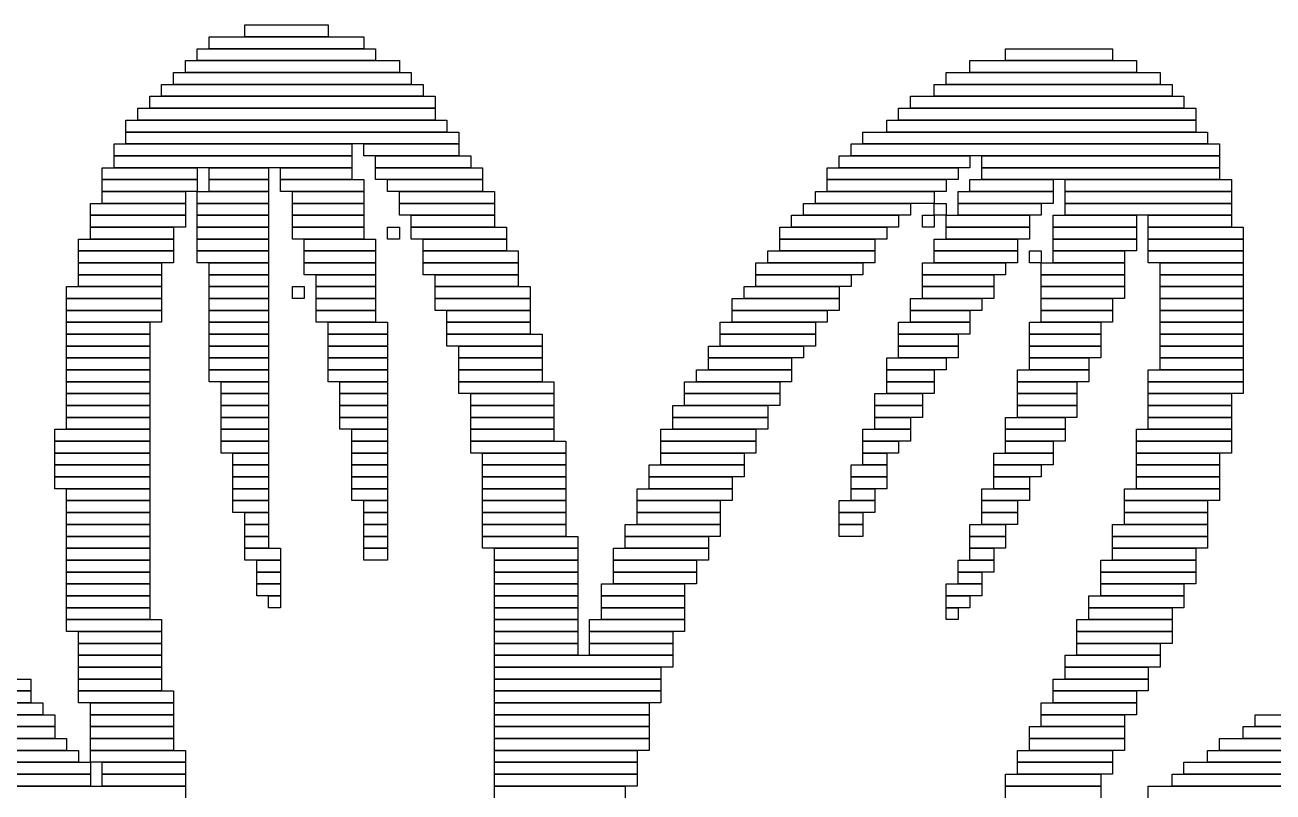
# Model space of a CAD drawing. Extents: x 374 to 650, y 311 to 714.
# Drawn here: x 467.5 to 572.5, y 649.5 to 714 of the extents above; entities that cross this region are included whole.
import ezdxf

# ---------------------------------------------------------------- set-up
doc = ezdxf.new("R2010")
doc.units = 0

msp = doc.modelspace()

# ---------------------------------------------------------------- linework, layer by layer
for p, q in [((486, 714), (493, 714)), ((486, 713), (486, 714)), ((493, 714), (493, 713)), ((483, 713), (496, 713)), ((483, 712), (483, 713)), ((493, 713), (486, 713)), ((496, 713), (496, 712)), ((482, 712), (497, 712)), ((482, 711), (482, 712)), ((496, 712), (483, 712)), ((497, 712), (497, 711)), ((550, 712), (559, 712)), ((550, 711), (550, 712)), ((559, 712), (559, 711)), ((481, 711), (499, 711)), ((481, 710), (481, 711)), ((497, 711), (482, 711)), ((499, 711), (499, 710)), ((547, 711), (561, 711)), ((547, 710), (547, 711)), ((559, 711), (550, 711)), ((561, 711), (561, 710)), ((480, 710), (500, 710)), ((480, 709), (480, 710)), ((499, 710), (481, 710)), ((500, 710), (500, 709)), ((545, 710), (563, 710)), ((545, 709), (545, 710)), ((561, 710), (547, 710)), ((563, 710), (563, 709)), ((479, 709), (501, 709)), ((479, 708), (479, 709)), ((500, 709), (480, 709)), ((501, 709), (501, 708)), ((544, 709), (564, 709)), ((544, 708), (544, 709)), ((563, 709), (545, 709)), ((564, 709), (564, 708)), ((478, 708), (502, 708)), ((478, 707), (478, 708)), ((501, 708), (479, 708)), ((502, 708), (502, 707)), ((542, 708), (565, 708)), ((542, 707), (542, 708)), ((564, 708), (544, 708)), ((565, 708), (565, 707)), ((477, 707), (502, 707)), ((477, 706), (477, 707)), ((502, 707), (478, 707)), ((502, 707), (502, 706)), ((541, 707), (566, 707)), ((541, 706), (541, 707)), ((565, 707), (542, 707)), ((566, 707), (566, 706)), ((476, 706), (503, 706)), ((476, 705), (476, 706)), ((502, 706), (477, 706)), ((503, 706), (503, 705)), ((540, 706), (566, 706)), ((540, 705), (540, 706)), ((566, 706), (541, 706)), ((566, 706), (566, 705)), ((503, 705), (476, 705)), ((476, 705), (504, 705)), ((476, 704), (476, 705)), ((504, 705), (504, 704)), ((538, 705), (567, 705)), ((538, 704), (538, 705)), ((566, 705), (540, 705)), ((567, 705), (567, 704)), ((475, 704), (495, 704)), ((475, 703), (475, 704)), ((504, 704), (476, 704)), ((495, 704), (495, 703)), ((496, 704), (504, 704)), ((496, 703), (496, 704)), ((504, 704), (504, 703)), ((537, 704), (568, 704)), ((537, 703), (537, 704)), ((567, 704), (538, 704)), ((568, 704), (568, 703)), ((495, 703), (475, 703)), ((475, 703), (495, 703)), ((475, 702), (475, 703)), ((495, 703), (495, 702)), ((504, 703), (496, 703)), ((497, 703), (505, 703)), ((497, 702), (497, 703)), ((505, 703), (505, 702)), ((536, 703), (547, 703)), ((536, 702), (536, 703)), ((568, 703), (537, 703)), ((547, 703), (547, 702)), ((548, 703), (568, 703)), ((548, 702), (548, 703)), ((568, 703), (568, 702)), ((474, 702), (482, 702)), ((474, 701), (474, 702)), ((495, 702), (475, 702)), ((482, 702), (482, 701)), ((483, 702), (488, 702)), ((483, 701), (483, 702)), ((488, 702), (488, 701)), ((489, 702), (495, 702)), ((489, 701), (489, 702)), ((495, 702), (495, 701)), ((505, 702), (497, 702)), ((497, 702), (506, 702)), ((497, 701), (497, 702)), ((506, 702), (506, 701)), ((535, 702), (546, 702)), ((535, 701), (535, 702)), ((547, 702), (536, 702)), ((546, 702), (546, 701)), ((568, 702), (548, 702)), ((548, 702), (568, 702)), ((548, 701), (548, 702)), ((568, 702), (568, 701)), ((482, 701), (474, 701)), ((474, 701), (482, 701)), ((474, 700), (474, 701)), ((482, 701), (482, 700)), ((488, 701), (483, 701)), ((483, 701), (488, 701)), ((483, 700), (483, 701)), ((488, 701), (488, 700)), ((495, 701), (489, 701)), ((489, 701), (496, 701)), ((489, 700), (489, 701)), ((496, 701), (496, 700)), ((506, 701), (497, 701)), ((498, 701), (506, 701)), ((498, 700), (498, 701)), ((506, 701), (506, 700)), ((546, 701), (535, 701)), ((535, 701), (545, 701)), ((535, 700), (535, 701)), ((545, 701), (545, 700)), ((547, 701), (554, 701)), ((547, 700), (547, 701)), ((568, 701), (548, 701)), ((554, 701), (554, 700)), ((555, 701), (569, 701)), ((555, 700), (555, 701)), ((569, 701), (569, 700)), ((482, 700), (474, 700)), ((474, 700), (481, 700)), ((474, 699), (474, 700)), ((481, 700), (481, 699)), ((482, 700), (488, 700)), ((482, 699), (482, 700)), ((488, 700), (483, 700)), ((488, 700), (488, 699)), ((496, 700), (489, 700)), ((490, 700), (496, 700)), ((490, 699), (490, 700)), ((496, 700), (496, 699)), ((506, 700), (498, 700)), ((499, 700), (507, 700)), ((499, 699), (499, 700)), ((507, 700), (507, 699)), ((534, 700), (544, 700)), ((534, 699), (534, 700)), ((545, 700), (535, 700)), ((544, 700), (544, 699)), ((546, 700), (554, 700)), ((546, 699), (546, 700)), ((554, 700), (547, 700)), ((554, 700), (554, 699)), ((569, 700), (555, 700)), ((555, 700), (569, 700)), ((555, 699), (555, 700)), ((569, 700), (569, 699)), ((473, 699), (481, 699)), ((473, 698), (473, 699)), ((481, 699), (474, 699)), ((481, 699), (481, 698)), ((488, 699), (482, 699)), ((482, 699), (488, 699)), ((482, 698), (482, 699)), ((488, 699), (488, 698)), ((496, 699), (490, 699)), ((490, 699), (496, 699)), ((490, 698), (490, 699)), ((496, 699), (496, 698)), ((507, 699), (499, 699)), ((499, 699), (507, 699)), ((499, 698), (499, 699)), ((507, 699), (507, 698)), ((533, 699), (542, 699)), ((533, 698), (533, 699)), ((544, 699), (534, 699)), ((542, 699), (542, 698)), ((544, 699), (545, 699)), ((544, 698), (544, 699)), ((545, 699), (545, 698)), ((554, 699), (546, 699)), ((546, 699), (553, 699)), ((546, 698), (546, 699)), ((553, 699), (553, 698)), ((569, 699), (555, 699)), ((555, 699), (569, 699)), ((555, 698), (555, 699)), ((569, 699), (569, 698)), ((481, 698), (473, 698)), ((473, 698), (481, 698)), ((473, 697), (473, 698)), ((481, 698), (481, 697)), ((488, 698), (482, 698)), ((482, 698), (488, 698)), ((482, 697), (482, 698)), ((488, 698), (488, 697)), ((496, 698), (490, 698)), ((490, 698), (496, 698)), ((490, 697), (490, 698)), ((496, 698), (496, 697)), ((507, 698), (499, 698)), ((500, 698), (507, 698)), ((500, 697), (500, 698)), ((507, 698), (507, 697)), ((532, 698), (541, 698)), ((532, 697), (532, 698)), ((542, 698), (533, 698)), ((541, 698), (541, 697)), ((543, 698), (544, 698)), ((543, 697), (543, 698)), ((545, 698), (544, 698)), ((544, 698), (544, 697)), ((545, 698), (552, 698)), ((545, 697), (545, 698)), ((553, 698), (546, 698)), ((552, 698), (552, 697)), ((554, 698), (561, 698)), ((554, 697), (554, 698)), ((569, 698), (555, 698)), ((561, 698), (561, 697)), ((562, 698), (569, 698)), ((562, 697), (562, 698)), ((569, 698), (569, 697)), ((481, 697), (473, 697)), ((473, 697), (480, 697)), ((473, 696), (473, 697)), ((480, 697), (480, 696)), ((488, 697), (482, 697)), ((482, 697), (488, 697)), ((482, 696), (482, 697)), ((488, 697), (488, 696)), ((496, 697), (490, 697)), ((490, 697), (496, 697)), ((490, 696), (490, 697)), ((496, 697), (496, 696)), ((498, 697), (499, 697)), ((498, 696), (498, 697)), ((499, 697), (499, 696)), ((507, 697), (500, 697)), ((500, 697), (508, 697)), ((500, 696), (500, 697)), ((508, 697), (508, 696)), ((531, 697), (540, 697)), ((531, 696), (531, 697)), ((541, 697), (532, 697)), ((540, 697), (540, 696)), ((544, 697), (543, 697)), ((552, 697), (545, 697)), ((545, 697), (552, 697)), ((545, 696), (545, 697)), ((552, 697), (552, 696)), ((561, 697), (554, 697)), ((554, 697), (561, 697)), ((554, 696), (554, 697)), ((561, 697), (561, 696)), ((569, 697), (562, 697)), ((562, 697), (570, 697)), ((562, 696), (562, 697)), ((570, 697), (570, 696)), ((472, 696), (480, 696)), ((472, 695), (472, 696)), ((480, 696), (473, 696)), ((480, 696), (480, 695)), ((488, 696), (482, 696)), ((482, 696), (488, 696)), ((482, 695), (482, 696)), ((488, 696), (488, 695)), ((496, 696), (490, 696)), ((491, 696), (497, 696)), ((491, 695), (491, 696)), ((497, 696), (497, 695)), ((499, 696), (498, 696)), ((508, 696), (500, 696)), ((501, 696), (508, 696)), ((501, 695), (501, 696)), ((508, 696), (508, 695)), ((540, 696), (531, 696)), ((531, 696), (539, 696)), ((531, 695), (531, 696)), ((539, 696), (539, 695)), ((544, 696), (551, 696)), ((544, 695), (544, 696)), ((552, 696), (545, 696)), ((551, 696), (551, 695)), ((561, 696), (554, 696)), ((554, 696), (561, 696)), ((554, 695), (554, 696)), ((561, 696), (561, 695)), ((570, 696), (562, 696)), ((562, 696), (570, 696)), ((562, 695), (562, 696)), ((570, 696), (570, 695)), ((480, 695), (472, 695)), ((472, 695), (480, 695)), ((472, 694), (472, 695)), ((480, 695), (480, 694)), ((488, 695), (482, 695)), ((482, 695), (488, 695)), ((482, 694), (482, 695)), ((488, 695), (488, 694)), ((497, 695), (491, 695)), ((491, 695), (497, 695)), ((491, 694), (491, 695)), ((497, 695), (497, 694)), ((508, 695), (501, 695)), ((501, 695), (509, 695)), ((501, 694), (501, 695)), ((509, 695), (509, 694)), ((530, 695), (539, 695)), ((530, 694), (530, 695)), ((539, 695), (531, 695)), ((539, 695), (539, 694)), ((551, 695), (544, 695)), ((544, 695), (551, 695)), ((544, 694), (544, 695)), ((551, 695), (551, 694)), ((552, 695), (553, 695)), ((552, 694), (552, 695)), ((553, 695), (553, 694)), ((561, 695), (554, 695)), ((554, 695), (560, 695)), ((554, 694), (554, 695)), ((560, 695), (560, 694)), ((570, 695), (562, 695)), ((562, 695), (570, 695)), ((562, 694), (562, 695)), ((570, 695), (570, 694)), ((480, 694), (472, 694)), ((472, 694), (479, 694)), ((472, 693), (472, 694)), ((479, 693), (472, 693)), ((472, 693), (479, 693)), ((472, 692), (472, 693)), ((479, 694), (479, 693)), ((479, 693), (479, 692)), ((488, 694), (482, 694)), ((483, 694), (488, 694)), ((483, 693), (483, 694)), ((488, 693), (483, 693)), ((483, 693), (488, 693)), ((483, 692), (483, 693)), ((488, 694), (488, 693)), ((488, 693), (488, 692)), ((497, 694), (491, 694)), ((491, 694), (497, 694)), ((491, 693), (491, 694)), ((497, 693), (491, 693)), ((492, 693), (497, 693)), ((492, 692), (492, 693)), ((497, 694), (497, 693)), ((497, 693), (497, 692)), ((509, 694), (501, 694)), ((501, 694), (509, 694)), ((501, 693), (501, 694)), ((509, 693), (501, 693)), ((502, 693), (509, 693)), ((502, 692), (502, 693)), ((509, 694), (509, 693)), ((509, 693), (509, 692)), ((529, 694), (538, 694)), ((529, 693), (529, 694)), ((538, 693), (529, 693)), ((529, 693), (537, 693)), ((529, 692), (529, 693)), ((539, 694), (530, 694)), ((537, 693), (537, 692)), ((538, 694), (538, 693)), ((543, 694), (550, 694)), ((543, 693), (543, 694)), ((550, 693), (543, 693)), ((543, 693), (549, 693)), ((543, 692), (543, 693)), ((551, 694), (544, 694)), ((549, 693), (549, 692)), ((550, 694), (550, 693)), ((553, 694), (552, 694)), ((553, 694), (560, 694)), ((553, 693), (553, 694)), ((560, 693), (553, 693)), ((553, 693), (560, 693)), ((553, 692), (553, 693)), ((560, 694), (554, 694)), ((560, 694), (560, 693)), ((560, 693), (560, 692)), ((570, 694), (562, 694)), ((563, 694), (570, 694)), ((563, 693), (563, 694)), ((570, 693), (563, 693)), ((563, 693), (570, 693)), ((563, 692), (563, 693)), ((570, 694), (570, 693)), ((570, 693), (570, 692)), ((471, 692), (479, 692)), ((471, 691), (471, 692)), ((479, 692), (472, 692)), ((479, 692), (479, 691)), ((488, 692), (483, 692)), ((483, 692), (488, 692)), ((483, 691), (483, 692)), ((488, 692), (488, 691)), ((490, 692), (491, 692)), ((490, 691), (490, 692)), ((491, 692), (491, 691)), ((497, 692), (492, 692)), ((492, 692), (497, 692)), ((492, 691), (492, 692)), ((497, 692), (497, 691)), ((509, 692), (502, 692)), ((502, 692), (510, 692)), ((502, 691), (502, 692)), ((510, 692), (510, 691)), ((528, 692), (536, 692)), ((528, 691), (528, 692)), ((537, 692), (529, 692)), ((536, 692), (536, 691)), ((549, 692), (543, 692)), ((543, 692), (549, 692)), ((543, 691), (543, 692)), ((549, 692), (549, 691)), ((560, 692), (553, 692)), ((553, 692), (560, 692)), ((553, 691), (553, 692)), ((560, 692), (560, 691)), ((570, 692), (563, 692)), ((563, 692), (570, 692)), ((563, 691), (563, 692)), ((570, 692), (570, 691)), ((479, 691), (471, 691)), ((471, 691), (479, 691)), ((471, 690), (471, 691)), ((479, 691), (479, 690)), ((488, 691), (483, 691)), ((483, 691), (488, 691)), ((483, 690), (483, 691)), ((488, 691), (488, 690)), ((491, 691), (490, 691)), ((497, 691), (492, 691)), ((492, 691), (497, 691)), ((492, 690), (492, 691)), ((497, 691), (497, 690)), ((510, 691), (502, 691)), ((502, 691), (510, 691)), ((502, 690), (502, 691)), ((510, 691), (510, 690)), ((527, 691), (536, 691)), ((527, 690), (527, 691)), ((536, 691), (528, 691)), ((536, 691), (536, 690)), ((542, 691), (548, 691)), ((542, 690), (542, 691)), ((549, 691), (543, 691)), ((548, 691), (548, 690)), ((560, 691), (553, 691)), ((553, 691), (559, 691)), ((553, 690), (553, 691)), ((559, 691), (559, 690)), ((570, 691), (563, 691)), ((563, 691), (570, 691)), ((563, 690), (563, 691)), ((570, 691), (570, 690)), ((479, 690), (471, 690)), ((471, 690), (479, 690)), ((471, 689), (471, 690)), ((479, 690), (479, 689)), ((488, 690), (483, 690)), ((483, 690), (488, 690)), ((483, 689), (483, 690)), ((488, 690), (488, 689)), ((497, 690), (492, 690)), ((492, 690), (497, 690)), ((492, 689), (492, 690)), ((497, 690), (497, 689)), ((510, 690), (502, 690)), ((503, 690), (510, 690)), ((503, 689), (503, 690)), ((510, 690), (510, 689)), ((536, 690), (527, 690)), ((527, 690), (535, 690)), ((527, 689), (527, 690)), ((535, 690), (535, 689)), ((548, 690), (542, 690)), ((542, 690), (547, 690)), ((542, 689), (542, 690)), ((547, 690), (547, 689)), ((559, 690), (553, 690)), ((553, 690), (559, 690)), ((553, 689), (553, 690)), ((559, 690), (559, 689)), ((570, 690), (563, 690)), ((563, 690), (570, 690)), ((563, 689), (563, 690)), ((570, 690), (570, 689)), ((479, 689), (471, 689)), ((471, 689), (478, 689)), ((471, 688), (471, 689)), ((478, 689), (478, 688)), ((488, 689), (483, 689)), ((483, 689), (488, 689)), ((483, 688), (483, 689)), ((488, 689), (488, 688)), ((497, 689), (492, 689)), ((493, 689), (498, 689)), ((493, 688), (493, 689)), ((498, 689), (498, 688)), ((510, 689), (503, 689)), ((503, 689), (510, 689)), ((503, 688), (503, 689)), ((510, 689), (510, 688)), ((526, 689), (534, 689)), ((526, 688), (526, 689)), ((535, 689), (527, 689)), ((534, 689), (534, 688)), ((541, 689), (547, 689)), ((541, 688), (541, 689)), ((547, 689), (542, 689)), ((547, 689), (547, 688)), ((552, 689), (558, 689)), ((552, 688), (552, 689)), ((559, 689), (553, 689)), ((558, 689), (558, 688)), ((570, 689), (563, 689)), ((563, 689), (570, 689)), ((563, 688), (563, 689)), ((570, 689), (570, 688)), ((478, 688), (471, 688)), ((471, 688), (478, 688)), ((471, 687), (471, 688)), ((478, 688), (478, 687)), ((488, 688), (483, 688)), ((483, 688), (488, 688)), ((483, 687), (483, 688)), ((488, 688), (488, 687)), ((498, 688), (493, 688)), ((493, 688), (498, 688)), ((493, 687), (493, 688)), ((498, 688), (498, 687)), ((510, 688), (503, 688)), ((503, 688), (511, 688)), ((503, 687), (503, 688)), ((511, 688), (511, 687)), ((534, 688), (526, 688)), ((526, 688), (534, 688)), ((526, 687), (526, 688)), ((534, 688), (534, 687)), ((547, 688), (541, 688)), ((541, 688), (546, 688)), ((541, 687), (541, 688)), ((546, 688), (546, 687)), ((558, 688), (552, 688)), ((552, 688), (558, 688)), ((552, 687), (552, 688)), ((558, 688), (558, 687)), ((570, 688), (563, 688)), ((563, 688), (570, 688)), ((563, 687), (563, 688)), ((570, 688), (570, 687)), ((478, 687), (471, 687)), ((471, 687), (478, 687)), ((471, 686), (471, 687)), ((478, 687), (478, 686)), ((488, 687), (483, 687)), ((483, 687), (488, 687)), ((483, 686), (483, 687)), ((488, 687), (488, 686)), ((498, 687), (493, 687)), ((493, 687), (498, 687)), ((493, 686), (493, 687)), ((498, 687), (498, 686)), ((511, 687), (503, 687)), ((504, 687), (511, 687)), ((504, 686), (504, 687)), ((511, 687), (511, 686)), ((525, 687), (533, 687)), ((525, 686), (525, 687)), ((534, 687), (526, 687)), ((533, 687), (533, 686)), ((546, 687), (541, 687)), ((541, 687), (546, 687)), ((541, 686), (541, 687)), ((546, 687), (546, 686)), ((558, 687), (552, 687)), ((552, 687), (558, 687)), ((552, 686), (552, 687)), ((558, 687), (558, 686)), ((570, 687), (563, 687)), ((563, 687), (570, 687)), ((563, 686), (563, 687)), ((570, 687), (570, 686)), ((478, 686), (471, 686)), ((471, 686), (478, 686)), ((471, 685), (471, 686)), ((478, 686), (478, 685)), ((488, 686), (483, 686)), ((483, 686), (488, 686)), ((483, 685), (483, 686)), ((488, 686), (488, 685)), ((498, 686), (493, 686)), ((493, 686), (498, 686)), ((493, 685), (493, 686)), ((498, 686), (498, 685)), ((511, 686), (504, 686)), ((504, 686), (511, 686)), ((504, 685), (504, 686)), ((511, 686), (511, 685)), ((533, 686), (525, 686)), ((525, 686), (532, 686)), ((525, 685), (525, 686)), ((532, 686), (532, 685)), ((540, 686), (545, 686)), ((540, 685), (540, 686)), ((546, 686), (541, 686)), ((545, 686), (545, 685)), ((558, 686), (552, 686)), ((552, 686), (557, 686)), ((552, 685), (552, 686)), ((557, 686), (557, 685)), ((570, 686), (563, 686)), ((563, 686), (570, 686)), ((563, 685), (563, 686)), ((570, 686), (570, 685)), ((478, 685), (471, 685)), ((471, 685), (478, 685)), ((471, 684), (471, 685)), ((478, 685), (478, 684)), ((488, 685), (483, 685)), ((483, 685), (488, 685)), ((483, 684), (483, 685)), ((488, 685), (488, 684)), ((498, 685), (493, 685)), ((493, 685), (498, 685)), ((493, 684), (493, 685)), ((498, 685), (498, 684)), ((511, 685), (504, 685)), ((504, 685), (511, 685)), ((504, 684), (504, 685)), ((511, 685), (511, 684)), ((524, 685), (532, 685)), ((524, 684), (524, 685)), ((532, 685), (525, 685)), ((532, 685), (532, 684)), ((545, 685), (540, 685)), ((540, 685), (544, 685)), ((540, 684), (540, 685)), ((544, 685), (544, 684)), ((551, 685), (557, 685)), ((551, 684), (551, 685)), ((557, 685), (552, 685)), ((557, 685), (557, 684)), ((562, 685), (570, 685)), ((562, 684), (562, 685)), ((570, 685), (563, 685)), ((570, 685), (570, 684)), ((478, 684), (471, 684)), ((471, 684), (478, 684)), ((471, 683), (471, 684)), ((478, 684), (478, 683)), ((488, 684), (483, 684)), ((484, 684), (488, 684)), ((484, 683), (484, 684)), ((488, 684), (488, 683)), ((498, 684), (493, 684)), ((494, 684), (498, 684)), ((494, 683), (494, 684)), ((498, 684), (498, 683)), ((511, 684), (504, 684)), ((504, 684), (512, 684)), ((504, 683), (504, 684)), ((512, 684), (512, 683)), ((523, 684), (531, 684)), ((523, 683), (523, 684)), ((532, 684), (524, 684)), ((531, 684), (531, 683)), ((544, 684), (540, 684)), ((540, 684), (544, 684)), ((540, 683), (540, 684)), ((544, 684), (544, 683)), ((557, 684), (551, 684)), ((551, 684), (556, 684)), ((551, 683), (551, 684)), ((556, 684), (556, 683)), ((570, 684), (562, 684)), ((562, 684), (570, 684)), ((562, 683), (562, 684)), ((570, 684), (570, 683)), ((478, 683), (471, 683)), ((471, 683), (478, 683)), ((471, 682), (471, 683)), ((478, 683), (478, 682)), ((488, 683), (484, 683)), ((484, 683), (488, 683)), ((484, 682), (484, 683)), ((488, 683), (488, 682)), ((498, 683), (494, 683)), ((494, 683), (498, 683)), ((494, 682), (494, 683)), ((498, 683), (498, 682)), ((512, 683), (504, 683)), ((505, 683), (512, 683)), ((505, 682), (505, 683)), ((512, 683), (512, 682)), ((531, 683), (523, 683)), ((523, 683), (531, 683)), ((523, 682), (523, 683)), ((531, 683), (531, 682)), ((539, 683), (543, 683)), ((539, 682), (539, 683)), ((544, 683), (540, 683)), ((543, 683), (543, 682)), ((556, 683), (551, 683)), ((551, 683), (556, 683)), ((551, 682), (551, 683)), ((556, 683), (556, 682)), ((570, 683), (562, 683)), ((562, 683), (569, 683)), ((562, 682), (562, 683)), ((569, 683), (569, 682)), ((478, 682), (471, 682)), ((471, 682), (478, 682)), ((471, 681), (471, 682)), ((478, 682), (478, 681)), ((488, 682), (484, 682)), ((484, 682), (488, 682)), ((484, 681), (484, 682)), ((488, 682), (488, 681)), ((498, 682), (494, 682)), ((494, 682), (498, 682)), ((494, 681), (494, 682)), ((498, 682), (498, 681)), ((512, 682), (505, 682)), ((505, 682), (512, 682)), ((505, 681), (505, 682)), ((512, 682), (512, 681)), ((522, 682), (530, 682)), ((522, 681), (522, 682)), ((531, 682), (523, 682)), ((530, 682), (530, 681)), ((543, 682), (539, 682)), ((539, 682), (543, 682)), ((539, 681), (539, 682)), ((543, 682), (543, 681)), ((556, 682), (551, 682)), ((551, 682), (556, 682)), ((551, 681), (551, 682)), ((556, 682), (556, 681)), ((569, 682), (562, 682)), ((562, 682), (569, 682)), ((562, 681), (562, 682)), ((569, 682), (569, 681)), ((478, 681), (471, 681)), ((471, 681), (478, 681)), ((471, 680), (471, 681)), ((478, 681), (478, 680)), ((488, 681), (484, 681)), ((484, 681), (488, 681)), ((484, 680), (484, 681)), ((488, 681), (488, 680)), ((498, 681), (494, 681)), ((494, 681), (498, 681)), ((494, 680), (494, 681)), ((498, 681), (498, 680)), ((512, 681), (505, 681)), ((505, 681), (512, 681)), ((505, 680), (505, 681)), ((512, 681), (512, 680)), ((530, 681), (522, 681)), ((522, 681), (530, 681)), ((522, 680), (522, 681)), ((530, 681), (530, 680)), ((543, 681), (539, 681)), ((539, 681), (542, 681)), ((539, 680), (539, 681)), ((542, 681), (542, 680)), ((550, 681), (555, 681)), ((550, 680), (550, 681)), ((556, 681), (551, 681)), ((555, 681), (555, 680)), ((569, 681), (562, 681)), ((562, 681), (569, 681)), ((562, 680), (562, 681)), ((569, 681), (569, 680)), ((470, 680), (478, 680)), ((470, 679), (470, 680)), ((478, 680), (471, 680)), ((478, 680), (478, 679)), ((488, 680), (484, 680)), ((484, 680), (488, 680)), ((484, 679), (484, 680)), ((488, 680), (488, 679)), ((498, 680), (494, 680)), ((495, 680), (498, 680)), ((495, 679), (495, 680)), ((498, 680), (498, 679)), ((512, 680), (505, 680)), ((505, 680), (512, 680)), ((505, 679), (505, 680)), ((512, 680), (512, 679)), ((521, 680), (529, 680)), ((521, 679), (521, 680)), ((530, 680), (522, 680)), ((529, 680), (529, 679)), ((538, 680), (542, 680)), ((538, 679), (538, 680)), ((542, 680), (539, 680)), ((542, 680), (542, 679)), ((555, 680), (550, 680)), ((550, 680), (555, 680)), ((550, 679), (550, 680)), ((555, 680), (555, 679)), ((561, 680), (569, 680)), ((561, 679), (561, 680)), ((569, 680), (562, 680)), ((569, 680), (569, 679)), ((478, 679), (470, 679)), ((470, 679), (478, 679)), ((470, 678), (470, 679)), ((478, 679), (478, 678)), ((488, 679), (484, 679)), ((484, 679), (488, 679)), ((484, 678), (484, 679)), ((488, 679), (488, 678)), ((498, 679), (495, 679)), ((495, 679), (498, 679)), ((495, 678), (495, 679)), ((498, 679), (498, 678)), ((512, 679), (505, 679)), ((505, 679), (513, 679)), ((505, 678), (505, 679)), ((513, 679), (513, 678)), ((529, 679), (521, 679)), ((521, 679), (529, 679)), ((521, 678), (521, 679)), ((529, 679), (529, 678)), ((542, 679), (538, 679)), ((538, 679), (541, 679)), ((538, 678), (538, 679)), ((541, 679), (541, 678)), ((555, 679), (550, 679)), ((550, 679), (554, 679)), ((550, 678), (550, 679)), ((554, 679), (554, 678)), ((569, 679), (561, 679)), ((561, 679), (569, 679)), ((561, 678), (561, 679)), ((569, 679), (569, 678)), ((478, 678), (470, 678)), ((470, 678), (478, 678)), ((470, 677), (470, 678)), ((478, 678), (478, 677)), ((488, 678), (484, 678)), ((485, 678), (488, 678)), ((485, 677), (485, 678)), ((488, 678), (488, 677)), ((498, 678), (495, 678)), ((495, 678), (498, 678)), ((495, 677), (495, 678)), ((498, 678), (498, 677)), ((513, 678), (505, 678)), ((506, 678), (513, 678)), ((506, 677), (506, 678)), ((513, 678), (513, 677)), ((529, 678), (521, 678)), ((521, 678), (528, 678)), ((521, 677), (521, 678)), ((528, 678), (528, 677)), ((541, 678), (538, 678)), ((538, 678), (540, 678)), ((538, 677), (538, 678)), ((540, 678), (540, 677)), ((549, 678), (554, 678)), ((549, 677), (549, 678)), ((554, 678), (550, 678)), ((554, 678), (554, 677)), ((569, 678), (561, 678)), ((561, 678), (568, 678)), ((561, 677), (561, 678)), ((568, 678), (568, 677)), ((478, 677), (470, 677)), ((470, 677), (478, 677)), ((470, 676), (470, 677)), ((478, 677), (478, 676)), ((488, 677), (485, 677)), ((485, 677), (488, 677)), ((485, 676), (485, 677)), ((488, 677), (488, 676)), ((498, 677), (495, 677)), ((495, 677), (498, 677)), ((495, 676), (495, 677)), ((498, 677), (498, 676)), ((513, 677), (506, 677)), ((506, 677), (513, 677)), ((506, 676), (506, 677)), ((513, 677), (513, 676)), ((520, 677), (528, 677)), ((520, 676), (520, 677)), ((528, 677), (521, 677)), ((528, 677), (528, 676)), ((537, 677), (540, 677)), ((537, 676), (537, 677)), ((540, 677), (538, 677)), ((540, 677), (540, 676)), ((554, 677), (549, 677)), ((549, 677), (553, 677)), ((549, 676), (549, 677)), ((553, 677), (553, 676)), ((568, 677), (561, 677)), ((561, 677), (568, 677)), ((561, 676), (561, 677)), ((568, 677), (568, 676)), ((478, 676), (470, 676)), ((470, 676), (478, 676)), ((470, 675), (470, 676)), ((478, 676), (478, 675)), ((488, 676), (485, 676)), ((485, 676), (488, 676)), ((485, 675), (485, 676)), ((488, 676), (488, 675)), ((498, 676), (495, 676)), ((495, 676), (498, 676)), ((495, 675), (495, 676)), ((498, 676), (498, 675)), ((513, 676), (506, 676)), ((506, 676), (513, 676)), ((506, 675), (506, 676)), ((513, 676), (513, 675)), ((528, 676), (520, 676)), ((520, 676), (527, 676)), ((520, 675), (520, 676)), ((527, 676), (527, 675)), ((540, 676), (537, 676)), ((537, 676), (540, 676)), ((537, 675), (537, 676)), ((540, 676), (540, 675)), ((553, 676), (549, 676)), ((549, 676), (552, 676)), ((549, 675), (549, 676)), ((552, 676), (552, 675)), ((568, 676), (561, 676)), ((561, 676), (568, 676)), ((561, 675), (561, 676)), ((568, 676), (568, 675)), ((478, 675), (470, 675)), ((471, 675), (478, 675)), ((471, 674), (471, 675)), ((478, 675), (478, 674)), ((488, 675), (485, 675)), ((485, 675), (488, 675)), ((485, 674), (485, 675)), ((488, 675), (488, 674)), ((498, 675), (495, 675)), ((495, 675), (498, 675)), ((495, 674), (495, 675)), ((498, 675), (498, 674)), ((513, 675), (506, 675)), ((506, 675), (513, 675)), ((506, 674), (506, 675)), ((513, 675), (513, 674)), ((519, 675), (527, 675)), ((519, 674), (519, 675)), ((527, 675), (520, 675)), ((527, 675), (527, 674)), ((540, 675), (537, 675)), ((537, 675), (539, 675)), ((537, 674), (537, 675)), ((539, 675), (539, 674)), ((548, 675), (552, 675)), ((548, 674), (548, 675)), ((552, 675), (549, 675)), ((552, 675), (552, 674)), ((560, 675), (568, 675)), ((560, 674), (560, 675)), ((568, 675), (561, 675)), ((568, 675), (568, 674)), ((478, 674), (471, 674)), ((471, 674), (478, 674)), ((471, 673), (471, 674)), ((478, 674), (478, 673)), ((488, 674), (485, 674)), ((485, 674), (488, 674)), ((485, 673), (485, 674)), ((488, 674), (488, 673)), ((498, 674), (495, 674)), ((496, 674), (498, 674)), ((496, 673), (496, 674)), ((498, 674), (498, 673)), ((513, 674), (506, 674)), ((506, 674), (513, 674)), ((506, 673), (506, 674)), ((513, 674), (513, 673)), ((527, 674), (519, 674)), ((519, 674), (526, 674)), ((519, 673), (519, 674)), ((526, 674), (526, 673)), ((536, 674), (539, 674)), ((536, 673), (536, 674)), ((539, 674), (537, 674)), ((539, 674), (539, 673)), ((552, 674), (548, 674)), ((548, 674), (551, 674)), ((548, 673), (548, 674)), ((551, 674), (551, 673)), ((568, 674), (560, 674)), ((560, 674), (567, 674)), ((560, 673), (560, 674)), ((567, 674), (567, 673)), ((478, 673), (471, 673)), ((471, 673), (478, 673)), ((471, 672), (471, 673)), ((478, 672), (471, 672)), ((471, 672), (478, 672)), ((471, 671), (471, 672)), ((478, 673), (478, 672)), ((478, 672), (478, 671)), ((488, 673), (485, 673)), ((486, 673), (488, 673)), ((486, 672), (486, 673)), ((488, 672), (486, 672)), ((486, 672), (488, 672)), ((486, 671), (486, 672)), ((488, 673), (488, 672)), ((488, 672), (488, 671)), ((498, 673), (496, 673)), ((496, 673), (498, 673)), ((496, 672), (496, 673)), ((498, 672), (496, 672)), ((496, 672), (498, 672)), ((496, 671), (496, 672)), ((498, 673), (498, 672)), ((498, 672), (498, 671)), ((513, 673), (506, 673)), ((506, 673), (513, 673)), ((506, 672), (506, 673)), ((513, 672), (506, 672)), ((506, 672), (513, 672)), ((506, 671), (506, 672)), ((513, 673), (513, 672)), ((513, 672), (513, 671)), ((518, 672), (526, 672)), ((518, 671), (518, 672)), ((526, 673), (519, 673)), ((519, 673), (526, 673)), ((519, 672), (519, 673)), ((526, 672), (519, 672)), ((526, 673), (526, 672)), ((526, 672), (526, 671)), ((539, 673), (536, 673)), ((536, 673), (538, 673)), ((536, 672), (536, 673)), ((538, 672), (536, 672)), ((536, 672), (538, 672)), ((536, 671), (536, 672)), ((538, 673), (538, 672)), ((538, 672), (538, 671)), ((547, 672), (550, 672)), ((547, 671), (547, 672)), ((551, 673), (548, 673)), ((548, 673), (551, 673)), ((548, 672), (548, 673)), ((551, 672), (548, 672)), ((550, 672), (550, 671)), ((551, 673), (551, 672)), ((559, 672), (567, 672)), ((559, 671), (559, 672)), ((567, 673), (560, 673)), ((560, 673), (567, 673)), ((560, 672), (560, 673)), ((567, 672), (560, 672)), ((567, 673), (567, 672)), ((567, 672), (567, 671)), ((478, 671), (471, 671)), ((471, 671), (478, 671)), ((471, 670), (471, 671)), ((478, 671), (478, 670)), ((488, 671), (486, 671)), ((486, 671), (488, 671)), ((486, 670), (486, 671)), ((488, 671), (488, 670)), ((498, 671), (496, 671)), ((496, 671), (498, 671)), ((496, 670), (496, 671)), ((498, 671), (498, 670)), ((513, 671), (506, 671)), ((506, 671), (514, 671)), ((506, 670), (506, 671)), ((514, 671), (514, 670)), ((526, 671), (518, 671)), ((518, 671), (525, 671)), ((518, 670), (518, 671)), ((525, 671), (525, 670)), ((538, 671), (536, 671)), ((550, 671), (547, 671)), ((547, 671), (550, 671)), ((547, 670), (547, 671)), ((550, 671), (550, 670)), ((567, 671), (559, 671)), ((559, 671), (567, 671)), ((559, 670), (559, 671)), ((567, 671), (567, 670)), ((478, 670), (471, 670)), ((471, 670), (478, 670)), ((471, 669), (471, 670)), ((478, 670), (478, 669)), ((488, 670), (486, 670)), ((486, 670), (489, 670)), ((486, 669), (486, 670)), ((489, 670), (489, 669)), ((498, 670), (496, 670)), ((496, 670), (498, 670)), ((496, 669), (496, 670)), ((498, 670), (498, 669)), ((514, 670), (506, 670)), ((507, 670), (514, 670)), ((507, 669), (507, 670)), ((514, 670), (514, 669)), ((517, 670), (525, 670)), ((517, 669), (517, 670)), ((525, 670), (518, 670)), ((525, 670), (525, 669)), ((550, 670), (547, 670)), ((547, 670), (549, 670)), ((547, 669), (547, 670)), ((549, 670), (549, 669)), ((567, 670), (559, 670)), ((559, 670), (566, 670)), ((559, 669), (559, 670)), ((566, 670), (566, 669)), ((478, 669), (471, 669)), ((471, 669), (478, 669)), ((471, 668), (471, 669)), ((478, 669), (478, 668)), ((489, 669), (486, 669)), ((487, 669), (489, 669)), ((487, 668), (487, 669)), ((489, 669), (489, 668)), ((498, 669), (496, 669)), ((514, 669), (507, 669)), ((507, 669), (514, 669)), ((507, 668), (507, 669)), ((514, 669), (514, 668)), ((525, 669), (517, 669)), ((517, 669), (524, 669)), ((517, 668), (517, 669)), ((524, 669), (524, 668)), ((546, 669), (549, 669)), ((546, 668), (546, 669)), ((549, 669), (547, 669)), ((549, 669), (549, 668)), ((558, 669), (566, 669)), ((558, 668), (558, 669)), ((566, 669), (559, 669)), ((566, 669), (566, 668)), ((478, 668), (471, 668)), ((471, 668), (478, 668)), ((471, 667), (471, 668)), ((478, 668), (478, 667)), ((489, 668), (487, 668)), ((487, 668), (489, 668)), ((487, 667), (487, 668)), ((489, 668), (489, 667)), ((514, 668), (507, 668)), ((507, 668), (514, 668)), ((507, 667), (507, 668)), ((514, 668), (514, 667)), ((524, 668), (517, 668)), ((517, 668), (524, 668)), ((517, 667), (517, 668)), ((524, 668), (524, 667)), ((549, 668), (546, 668)), ((546, 668), (548, 668)), ((546, 667), (546, 668)), ((548, 668), (548, 667)), ((566, 668), (558, 668)), ((558, 668), (566, 668)), ((558, 667), (558, 668)), ((566, 668), (566, 667)), ((478, 667), (471, 667)), ((471, 667), (478, 667)), ((471, 666), (471, 667)), ((478, 667), (478, 666)), ((489, 667), (487, 667)), ((487, 667), (489, 667)), ((487, 666), (487, 667)), ((489, 667), (489, 666)), ((514, 667), (507, 667)), ((507, 667), (514, 667)), ((507, 666), (507, 667)), ((514, 667), (514, 666)), ((516, 667), (523, 667)), ((516, 666), (516, 667)), ((524, 667), (517, 667)), ((523, 667), (523, 666)), ((545, 667), (548, 667)), ((545, 666), (545, 667)), ((548, 667), (546, 667)), ((548, 667), (548, 666)), ((566, 667), (558, 667)), ((558, 667), (565, 667)), ((558, 666), (558, 667)), ((565, 667), (565, 666)), ((478, 666), (471, 666)), ((471, 666), (478, 666)), ((471, 665), (471, 666)), ((478, 666), (478, 665)), ((489, 666), (487, 666)), ((488, 666), (489, 666)), ((488, 665), (488, 666)), ((489, 666), (489, 665)), ((514, 666), (507, 666)), ((507, 666), (514, 666)), ((507, 665), (507, 666)), ((514, 666), (514, 665)), ((523, 666), (516, 666)), ((516, 666), (523, 666)), ((516, 665), (516, 666)), ((523, 666), (523, 665)), ((548, 666), (545, 666)), ((545, 666), (547, 666)), ((545, 665), (545, 666)), ((547, 666), (547, 665)), ((557, 666), (565, 666)), ((557, 665), (557, 666)), ((565, 666), (558, 666)), ((565, 666), (565, 665)), ((478, 665), (471, 665)), ((471, 665), (478, 665)), ((471, 664), (471, 665)), ((478, 665), (478, 664)), ((489, 665), (488, 665)), ((514, 665), (507, 665)), ((507, 665), (514, 665)), ((507, 664), (507, 665)), ((514, 665), (514, 664)), ((523, 665), (516, 665)), ((516, 665), (523, 665)), ((516, 664), (516, 665)), ((523, 665), (523, 664)), ((547, 665), (545, 665)), ((545, 665), (546, 665)), ((545, 664), (545, 665)), ((546, 665), (546, 664)), ((565, 665), (557, 665)), ((557, 665), (564, 665)), ((557, 664), (557, 665)), ((564, 665), (564, 664)), ((478, 664), (471, 664)), ((471, 664), (479, 664)), ((471, 663), (471, 664)), ((479, 664), (479, 663)), ((514, 664), (507, 664)), ((507, 664), (514, 664)), ((507, 663), (507, 664)), ((514, 664), (514, 663)), ((515, 664), (523, 664)), ((515, 663), (515, 664)), ((523, 664), (516, 664)), ((523, 664), (523, 663)), ((546, 664), (545, 664)), ((556, 664), (564, 664)), ((556, 663), (556, 664)), ((564, 664), (557, 664)), ((564, 664), (564, 663)), ((479, 663), (471, 663)), ((472, 663), (479, 663)), ((472, 662), (472, 663)), ((479, 663), (479, 662)), ((514, 663), (507, 663)), ((507, 663), (514, 663)), ((507, 662), (507, 663)), ((514, 663), (514, 662)), ((523, 663), (515, 663)), ((515, 663), (522, 663)), ((515, 662), (515, 663)), ((522, 663), (522, 662)), ((564, 663), (556, 663)), ((556, 663), (564, 663)), ((556, 662), (556, 663)), ((564, 663), (564, 662)), ((479, 662), (472, 662)), ((472, 662), (479, 662)), ((472, 661), (472, 662)), ((479, 662), (479, 661)), ((514, 662), (507, 662)), ((507, 662), (514, 662)), ((507, 661), (507, 662)), ((514, 662), (514, 661)), ((522, 662), (515, 662)), ((515, 662), (522, 662)), ((515, 661), (515, 662)), ((522, 662), (522, 661)), ((564, 662), (556, 662)), ((556, 662), (563, 662)), ((556, 661), (556, 662)), ((563, 662), (563, 661)), ((479, 661), (472, 661)), ((472, 661), (479, 661)), ((472, 660), (472, 661)), ((479, 661), (479, 660)), ((514, 661), (507, 661)), ((507, 661), (522, 661)), ((507, 660), (507, 661)), ((522, 661), (515, 661)), ((522, 661), (522, 660)), ((555, 661), (563, 661)), ((555, 660), (555, 661)), ((563, 661), (556, 661)), ((563, 661), (563, 660)), ((479, 660), (472, 660)), ((472, 660), (479, 660)), ((472, 659), (472, 660)), ((479, 660), (479, 659)), ((522, 660), (507, 660)), ((507, 660), (521, 660)), ((507, 659), (507, 660)), ((521, 660), (521, 659)), ((563, 660), (555, 660)), ((555, 660), (562, 660)), ((555, 659), (555, 660)), ((562, 660), (562, 659)), ((459, 659), (468, 659)), ((468, 659), (468, 658)), ((479, 659), (472, 659)), ((472, 659), (479, 659)), ((472, 658), (472, 659)), ((479, 659), (479, 658)), ((521, 659), (507, 659)), ((507, 659), (521, 659)), ((507, 658), (507, 659)), ((521, 659), (521, 658)), ((554, 659), (562, 659)), ((554, 658), (554, 659)), ((562, 659), (555, 659)), ((562, 659), (562, 658)), ((468, 658), (459, 658)), ((459, 658), (468, 658)), ((468, 658), (468, 657)), ((479, 658), (472, 658)), ((472, 658), (480, 658)), ((472, 657), (472, 658)), ((480, 658), (480, 657)), ((521, 658), (507, 658)), ((507, 658), (521, 658)), ((507, 657), (507, 658)), ((521, 658), (521, 657)), ((562, 658), (554, 658)), ((554, 658), (561, 658)), ((554, 657), (554, 658)), ((561, 658), (561, 657)), ((468, 657), (459, 657)), ((460, 657), (469, 657)), ((469, 657), (469, 656)), ((480, 657), (472, 657)), ((473, 657), (480, 657)), ((473, 656), (473, 657)), ((480, 657), (480, 656)), ((521, 657), (507, 657)), ((507, 657), (520, 657)), ((507, 656), (507, 657)), ((520, 657), (520, 656)), ((553, 657), (561, 657)), ((553, 656), (553, 657)), ((561, 657), (554, 657)), ((561, 657), (561, 656)), ((469, 656), (460, 656)), ((461, 656), (470, 656)), ((470, 656), (470, 655)), ((480, 656), (473, 656)), ((473, 656), (480, 656)), ((473, 655), (473, 656)), ((480, 656), (480, 655)), ((520, 656), (507, 656)), ((507, 656), (520, 656)), ((507, 655), (507, 656)), ((520, 656), (520, 655)), ((561, 656), (553, 656)), ((553, 656), (560, 656)), ((553, 655), (553, 656)), ((560, 656), (560, 655)), ((571, 656), (586, 656)), ((571, 655), (571, 656)), ((470, 655), (461, 655)), ((462, 655), (470, 655)), ((470, 655), (470, 654)), ((480, 655), (473, 655)), ((473, 655), (480, 655)), ((473, 654), (473, 655)), ((480, 655), (480, 654)), ((520, 655), (507, 655)), ((507, 655), (520, 655)), ((507, 654), (507, 655)), ((520, 655), (520, 654)), ((552, 655), (560, 655)), ((552, 654), (552, 655)), ((560, 655), (553, 655)), ((560, 655), (560, 654)), ((570, 655), (583, 655)), ((570, 654), (570, 655)), ((586, 655), (571, 655)), ((470, 654), (462, 654)), ((463, 654), (471, 654)), ((471, 654), (471, 653)), ((480, 654), (473, 654)), ((473, 654), (480, 654)), ((473, 653), (473, 654)), ((480, 654), (480, 653)), ((520, 654), (507, 654)), ((507, 654), (520, 654)), ((507, 653), (507, 654)), ((520, 654), (520, 653)), ((560, 654), (552, 654)), ((552, 654), (560, 654)), ((552, 653), (552, 654)), ((560, 654), (560, 653)), ((568, 654), (582, 654)), ((568, 653), (568, 654)), ((583, 654), (570, 654)), ((471, 653), (463, 653)), ((463, 653), (472, 653)), ((472, 653), (472, 652)), ((480, 653), (473, 653)), ((473, 653), (481, 653)), ((473, 652), (473, 653)), ((481, 653), (481, 652)), ((520, 653), (507, 653)), ((507, 653), (519, 653)), ((507, 652), (507, 653)), ((519, 653), (519, 652)), ((551, 653), (559, 653)), ((551, 652), (551, 653)), ((560, 653), (552, 653)), ((559, 653), (559, 652)), ((567, 653), (580, 653)), ((567, 652), (567, 653)), ((582, 653), (568, 653)), ((472, 652), (463, 652)), ((464, 652), (473, 652)), ((473, 651), (464, 651)), ((465, 651), (473, 651)), ((481, 652), (473, 652)), ((473, 652), (473, 651)), ((473, 651), (473, 650)), ((474, 652), (481, 652)), ((474, 651), (474, 652)), ((481, 651), (474, 651)), ((474, 651), (481, 651)), ((474, 650), (474, 651)), ((481, 652), (481, 651)), ((481, 651), (481, 650)), ((519, 652), (507, 652)), ((507, 652), (519, 652)), ((507, 651), (507, 652)), ((519, 651), (507, 651)), ((507, 651), (519, 651)), ((507, 650), (507, 651)), ((519, 652), (519, 651)), ((519, 651), (519, 650)), ((550, 651), (558, 651)), ((550, 650), (550, 651)), ((559, 652), (551, 652)), ((551, 652), (559, 652)), ((551, 651), (551, 652)), ((559, 651), (551, 651)), ((558, 651), (558, 650)), ((559, 652), (559, 651)), ((564, 651), (576, 651)), ((564, 650), (564, 651)), ((565, 652), (578, 652)), ((565, 651), (565, 652)), ((578, 651), (565, 651)), ((580, 652), (567, 652)), ((473, 650), (465, 650)), ((466, 650), (481, 650)), ((481, 650), (474, 650)), ((481, 650), (481, 649)), ((519, 650), (507, 650)), ((507, 650), (518, 650)), ((507, 649), (507, 650)), ((518, 650), (518, 649)), ((558, 650), (550, 650)), ((550, 650), (558, 650)), ((550, 649), (550, 650)), ((558, 650), (558, 649)), ((562, 650), (574, 650)), ((562, 649), (562, 650)), ((576, 650), (564, 650))]:
    msp.add_line(p, q)

doc.saveas('drawing.dxf')
